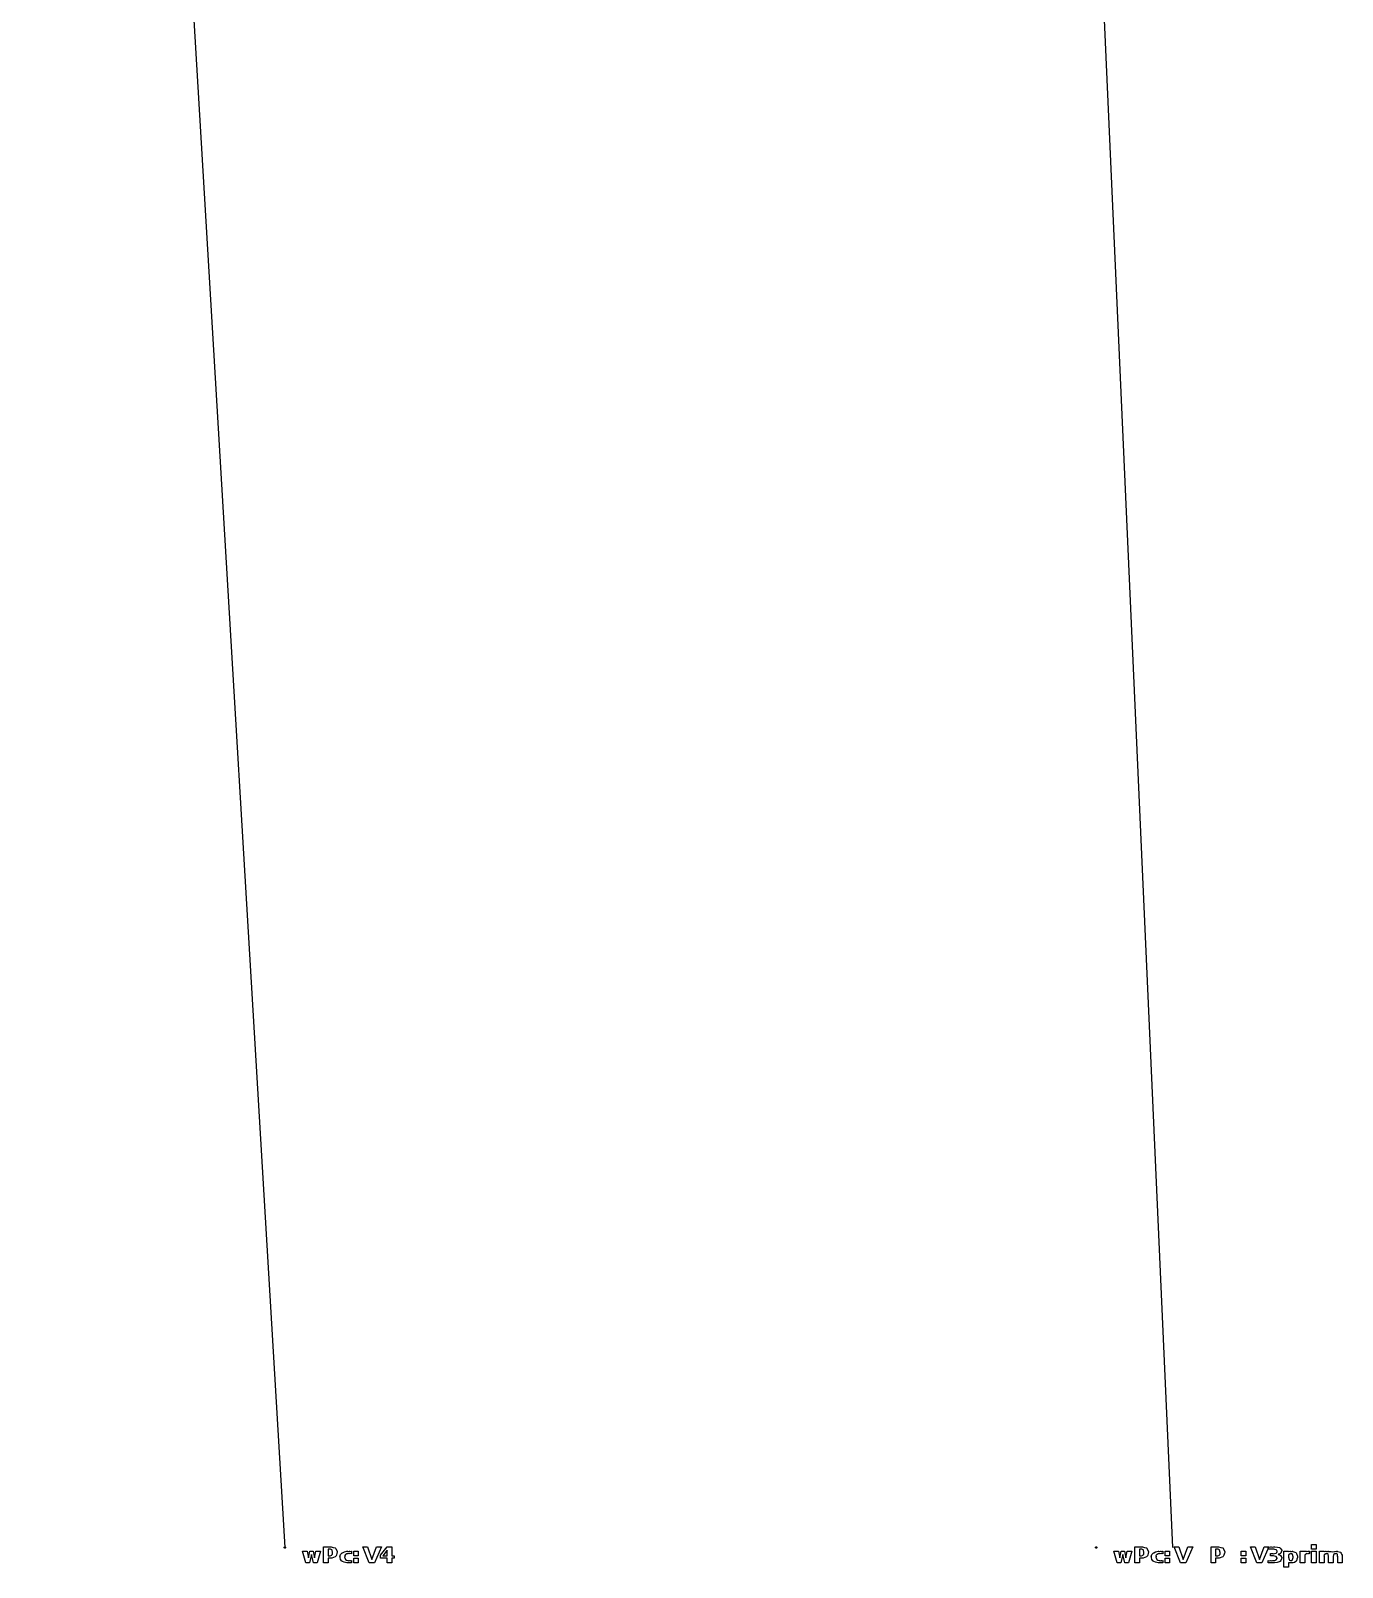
# Model space of a CAD drawing. Extents: x 0 to 25.1, y 0 to 22.3.
# Drawn here: x 18.27 to 25.06, y 0.01 to 7.96 of the extents above; entities that cross this region are included whole.
import ezdxf

# ---------------------------------------------------------------- set-up
doc = ezdxf.new("R2010")
doc.units = 0
doc.layers.get('0').update_dxf_attribs({"linetype": 'CONTINUOUS'})

msp = doc.modelspace()

# ---------------------------------------------------------------- linework, layer by layer
at = {"color": 0}
for p, q in [((18.2718, 22.1946), (19.5865, 0.1079)), ((23.1932, 22.1946), (24.1782, 0.1079)), ((19.0593, 8.9662), (19.5865, 0.1079))]:
    msp.add_line(p, q, dxfattribs=at)
at = {"color": 93}
for p, q in [((19.5826, 0.1089), (19.5856, 0.1119)), ((19.5826, 0.1079), (19.5826, 0.1089)), ((19.5826, 0.1069), (19.5826, 0.1079)), ((19.5856, 0.104), (19.5826, 0.1069)), ((19.5856, 0.1119), (19.5865, 0.1119)), ((19.5865, 0.104), (19.5856, 0.104)), ((19.5865, 0.1119), (19.5875, 0.1119)), ((19.5875, 0.104), (19.5865, 0.104)), ((19.5875, 0.1119), (19.5906, 0.1089)), ((19.5906, 0.1069), (19.5875, 0.104)), ((19.5906, 0.1089), (19.5906, 0.1079)), ((19.5906, 0.1079), (19.5906, 0.1069)), ((23.7797, 0.1089), (23.7828, 0.1119)), ((23.7797, 0.1079), (23.7797, 0.1089)), ((23.7797, 0.1069), (23.7797, 0.1079)), ((23.7828, 0.104), (23.7797, 0.1069)), ((23.7828, 0.1119), (23.7838, 0.1119)), ((23.7838, 0.104), (23.7828, 0.104)), ((23.7838, 0.1119), (23.7847, 0.1119)), ((23.7847, 0.104), (23.7838, 0.104)), ((23.7847, 0.1119), (23.7876, 0.1089)), ((23.7876, 0.1069), (23.7847, 0.104)), ((23.7876, 0.1089), (23.7876, 0.1079)), ((23.7876, 0.1079), (23.7876, 0.1069))]:
    msp.add_line(p, q, dxfattribs=at)
at = {"color": 9}
for p, q in [((19.6771, 0.0882), (19.7018, 0.0882)), ((19.695, 0.0292), (19.6771, 0.0882)), ((19.7018, 0.0882), (19.7089, 0.055)), ((19.7089, 0.055), (19.7153, 0.0882)), ((19.7153, 0.0882), (19.7332, 0.0882)), ((19.7332, 0.0882), (19.7397, 0.0552)), ((19.7397, 0.0552), (19.7467, 0.0882)), ((19.7467, 0.0882), (19.7714, 0.0882)), ((19.7714, 0.0882), (19.7536, 0.0292)), ((19.7861, 0.1117), (19.8232, 0.1117)), ((19.7861, 0.0292), (19.7861, 0.1117)), ((19.8097, 0.0999), (19.8097, 0.0646)), ((19.8211, 0.0999), (19.8097, 0.0999)), ((19.8232, 0.0999), (19.8211, 0.0999)), ((19.8232, 0.1117), (19.8254, 0.1106)), ((19.8296, 0.0953), (19.8232, 0.0999)), ((19.8254, 0.1106), (19.8367, 0.1081)), ((19.8301, 0.0954), (19.8296, 0.0953)), ((19.8307, 0.0946), (19.8301, 0.0954)), ((19.8331, 0.0828), (19.8307, 0.0946)), ((19.8326, 0.0732), (19.8335, 0.0801)), ((19.8335, 0.0824), (19.8331, 0.0828)), ((19.8335, 0.0801), (19.8335, 0.0824)), ((19.8367, 0.1081), (19.8467, 0.1054)), ((19.8467, 0.1054), (19.8482, 0.1041)), ((19.8482, 0.1041), (19.8493, 0.1024)), ((19.8493, 0.1024), (19.8569, 0.0874)), ((19.8569, 0.0824), (19.8558, 0.079)), ((19.8569, 0.0874), (19.8569, 0.0824)), ((19.8811, 0.0791), (19.8829, 0.0804)), ((19.8829, 0.0804), (19.8839, 0.0809)), ((19.8839, 0.0809), (19.8942, 0.0851)), ((19.8942, 0.0851), (19.9069, 0.0882)), ((19.9069, 0.0882), (19.9112, 0.0882)), ((19.9112, 0.0882), (19.9114, 0.0879)), ((19.9114, 0.0879), (19.9189, 0.0882)), ((19.9189, 0.0882), (19.9215, 0.0882)), ((19.9215, 0.0882), (19.9219, 0.0879)), ((19.9219, 0.0879), (19.9293, 0.0882)), ((19.9293, 0.0882), (19.9317, 0.0882)), ((19.9317, 0.0882), (19.9317, 0.0763)), ((19.9426, 0.0882), (19.9662, 0.0882)), ((19.9426, 0.0646), (19.9426, 0.0882)), ((19.9662, 0.0882), (19.9662, 0.0646)), ((19.9899, 0.1117), (20.0139, 0.1117)), ((20.0233, 0.0292), (19.9899, 0.1117)), ((20.0139, 0.1117), (20.0372, 0.0463)), ((20.0372, 0.0463), (20.0604, 0.1117)), ((20.0858, 0.1117), (20.0496, 0.0292)), ((20.0604, 0.1117), (20.0858, 0.1117)), ((20.0812, 0.0687), (20.1157, 0.1117)), ((20.1165, 0.0941), (20.0933, 0.0646)), ((20.1157, 0.1117), (20.1403, 0.1117)), ((20.1165, 0.0646), (20.1165, 0.0941)), ((20.1403, 0.1117), (20.1403, 0.0646)), ((23.8742, 0.0882), (23.8989, 0.0882)), ((23.8922, 0.0292), (23.8742, 0.0882)), ((23.8989, 0.0882), (23.9061, 0.055)), ((23.9061, 0.055), (23.9124, 0.0882)), ((23.9124, 0.0882), (23.9304, 0.0882)), ((23.9304, 0.0882), (23.9369, 0.0552)), ((23.9369, 0.0552), (23.9439, 0.0882)), ((23.9439, 0.0882), (23.9686, 0.0882)), ((23.9686, 0.0882), (23.9508, 0.0292)), ((23.9833, 0.1117), (24.0204, 0.1117)), ((23.9833, 0.0292), (23.9833, 0.1117)), ((24.0069, 0.0999), (24.0069, 0.0646)), ((24.0182, 0.0999), (24.0069, 0.0999)), ((24.0203, 0.0999), (24.0182, 0.0999)), ((24.0268, 0.0953), (24.0203, 0.0999)), ((24.0204, 0.1117), (24.0225, 0.1106)), ((24.0225, 0.1106), (24.0339, 0.1081)), ((24.0274, 0.0954), (24.0268, 0.0953)), ((24.0279, 0.0946), (24.0274, 0.0954)), ((24.0303, 0.0828), (24.0279, 0.0946)), ((24.0297, 0.0732), (24.0306, 0.0801)), ((24.0306, 0.0824), (24.0303, 0.0828)), ((24.0306, 0.0801), (24.0306, 0.0824)), ((24.0339, 0.1081), (24.0439, 0.1054)), ((24.0439, 0.1054), (24.0454, 0.1041)), ((24.0454, 0.1041), (24.0464, 0.1024)), ((24.0464, 0.1024), (24.054, 0.0874)), ((24.054, 0.0824), (24.0529, 0.079)), ((24.054, 0.0874), (24.054, 0.0824)), ((24.0783, 0.0791), (24.08, 0.0804)), ((24.08, 0.0804), (24.0811, 0.0809)), ((24.0811, 0.0809), (24.0912, 0.0851)), ((24.0912, 0.0851), (24.1042, 0.0882)), ((24.1042, 0.0882), (24.1085, 0.0882)), ((24.1085, 0.0882), (24.1086, 0.0879)), ((24.1086, 0.0879), (24.1161, 0.0882)), ((24.1161, 0.0882), (24.1186, 0.0882)), ((24.1186, 0.0882), (24.119, 0.0879)), ((24.119, 0.0879), (24.1264, 0.0882)), ((24.1264, 0.0882), (24.1289, 0.0882)), ((24.1289, 0.0882), (24.1289, 0.0763)), ((24.1399, 0.0882), (24.1635, 0.0882)), ((24.1399, 0.0646), (24.1399, 0.0882)), ((24.1635, 0.0882), (24.1635, 0.0646)), ((24.1869, 0.1117), (24.2111, 0.1117)), ((24.2204, 0.0292), (24.1869, 0.1117)), ((24.2111, 0.1117), (24.2343, 0.0463)), ((24.2343, 0.0463), (24.2575, 0.1117)), ((24.2829, 0.1117), (24.2467, 0.0292)), ((24.2575, 0.1117), (24.2829, 0.1117)), ((24.3778, 0.1117), (24.415, 0.1117)), ((24.3778, 0.0292), (24.3778, 0.1117)), ((24.4015, 0.0999), (24.4015, 0.0646)), ((24.4128, 0.0999), (24.4015, 0.0999)), ((24.4149, 0.0999), (24.4128, 0.0999)), ((24.4212, 0.0953), (24.4149, 0.0999)), ((24.415, 0.1117), (24.4171, 0.1106)), ((24.4171, 0.1106), (24.4283, 0.1081)), ((24.4219, 0.0954), (24.4212, 0.0953)), ((24.4224, 0.0946), (24.4219, 0.0954)), ((24.4249, 0.0828), (24.4224, 0.0946)), ((24.4243, 0.0732), (24.4251, 0.0801)), ((24.4251, 0.0824), (24.4249, 0.0828)), ((24.4251, 0.0801), (24.4251, 0.0824)), ((24.4283, 0.1081), (24.4385, 0.1054)), ((24.4385, 0.1054), (24.4399, 0.1041)), ((24.4399, 0.1041), (24.441, 0.1024)), ((24.441, 0.1024), (24.4486, 0.0874)), ((24.4486, 0.0824), (24.4475, 0.079)), ((24.4486, 0.0874), (24.4486, 0.0824)), ((24.5344, 0.0882), (24.5581, 0.0882)), ((24.5344, 0.0646), (24.5344, 0.0882)), ((24.5581, 0.0882), (24.5581, 0.0646)), ((24.5817, 0.1117), (24.6057, 0.1117)), ((24.615, 0.0292), (24.5817, 0.1117)), ((24.6057, 0.1117), (24.6289, 0.0463)), ((24.6289, 0.0463), (24.6521, 0.1117)), ((24.6775, 0.1117), (24.6413, 0.0292)), ((24.6521, 0.1117), (24.6775, 0.1117)), ((24.6729, 0.0999), (24.6729, 0.1117)), ((24.6729, 0.1117), (24.6732, 0.1108)), ((24.6758, 0.0999), (24.6729, 0.0999)), ((24.6732, 0.1108), (24.6793, 0.11)), ((24.6847, 0.0998), (24.6758, 0.0999)), ((24.6793, 0.11), (24.6863, 0.1117)), ((24.6868, 0.0999), (24.6847, 0.0998)), ((24.6863, 0.1117), (24.6886, 0.1117)), ((24.6897, 0.0999), (24.6868, 0.0999)), ((24.6886, 0.1117), (24.6886, 0.1111)), ((24.6886, 0.1111), (24.6946, 0.11)), ((24.6988, 0.0998), (24.6897, 0.0999)), ((24.6946, 0.11), (24.7014, 0.1117)), ((24.701, 0.0999), (24.6988, 0.0998)), ((24.7026, 0.0999), (24.701, 0.0999)), ((24.7014, 0.1117), (24.7038, 0.1117)), ((24.7075, 0.0977), (24.7026, 0.0999)), ((24.7038, 0.1117), (24.7071, 0.1106)), ((24.7071, 0.1106), (24.7213, 0.1087)), ((24.7133, 0.0965), (24.7075, 0.0977)), ((24.715, 0.0969), (24.7133, 0.0965)), ((24.7146, 0.0793), (24.7174, 0.0821)), ((24.716, 0.0964), (24.715, 0.0969)), ((24.72, 0.089), (24.716, 0.0964)), ((24.7174, 0.0821), (24.7203, 0.0869)), ((24.7203, 0.0884), (24.72, 0.089)), ((24.7203, 0.0869), (24.7203, 0.0884)), ((24.7213, 0.1087), (24.7321, 0.1073)), ((24.7321, 0.1073), (24.7337, 0.1064)), ((24.7337, 0.1064), (24.7351, 0.1049)), ((24.7351, 0.1049), (24.7438, 0.0942)), ((24.7408, 0.0832), (24.7397, 0.0793)), ((24.7426, 0.089), (24.7408, 0.0832)), ((24.7438, 0.0906), (24.7426, 0.089)), ((24.7438, 0.0942), (24.7438, 0.0906)), ((24.7551, 0.0055), (24.7551, 0.0882)), ((24.7551, 0.0882), (24.7787, 0.0882)), ((24.7787, 0.0882), (24.7787, 0.0879)), ((24.7787, 0.0879), (24.7856, 0.0882)), ((24.7856, 0.0882), (24.7879, 0.0882)), ((24.7879, 0.0882), (24.7885, 0.0879)), ((24.7885, 0.0879), (24.7968, 0.0882)), ((24.7968, 0.0882), (24.7996, 0.0882)), ((24.7996, 0.0882), (24.8014, 0.0879)), ((24.8014, 0.0879), (24.8172, 0.0812)), ((24.8172, 0.0812), (24.8185, 0.0798)), ((24.8185, 0.0798), (24.8192, 0.0776)), ((24.8396, 0.0292), (24.8396, 0.0882)), ((24.8396, 0.0882), (24.8633, 0.0882)), ((24.8633, 0.0882), (24.8633, 0.0882)), ((24.8633, 0.0882), (24.8692, 0.0882)), ((24.8692, 0.0882), (24.8711, 0.0882)), ((24.8711, 0.0882), (24.8717, 0.0879)), ((24.8717, 0.0879), (24.8793, 0.0882)), ((24.8793, 0.0882), (24.8819, 0.0882)), ((24.8817, 0.0882), (24.8812, 0.0878)), ((24.8812, 0.0878), (24.8831, 0.0882)), ((24.8819, 0.0882), (24.8817, 0.0882)), ((24.8831, 0.0882), (24.8838, 0.0882)), ((24.8838, 0.0882), (24.8839, 0.0879)), ((24.8839, 0.0879), (24.8861, 0.0882)), ((24.8861, 0.0882), (24.8869, 0.0882)), ((24.8869, 0.0882), (24.8869, 0.0763)), ((24.8978, 0.1236), (24.9215, 0.1236)), ((24.8978, 0.0999), (24.8978, 0.1236)), ((24.9215, 0.0999), (24.8978, 0.0999)), ((24.8978, 0.0882), (24.9215, 0.0882)), ((24.8978, 0.0292), (24.8978, 0.0882)), ((24.9215, 0.1236), (24.9215, 0.0999)), ((24.9215, 0.0882), (24.9215, 0.0292)), ((24.9386, 0.0292), (24.9386, 0.0882)), ((24.9386, 0.0882), (24.9624, 0.0882)), ((24.9624, 0.0882), (24.9624, 0.0879)), ((24.9624, 0.0879), (24.9696, 0.0882)), ((24.9696, 0.0882), (24.9721, 0.0882)), ((24.9721, 0.0882), (24.9728, 0.0879)), ((24.9728, 0.0879), (24.9817, 0.0882)), ((24.9817, 0.0882), (24.9846, 0.0882)), ((24.9846, 0.0882), (24.9857, 0.0879)), ((24.9857, 0.0879), (24.9969, 0.0875)), ((24.9969, 0.0875), (24.9979, 0.0873)), ((24.9979, 0.0873), (24.9988, 0.087)), ((24.9988, 0.087), (25.0062, 0.0851)), ((25.0062, 0.0851), (25.0068, 0.0847)), ((25.0068, 0.0847), (25.0161, 0.0872)), ((25.0068, 0.0847), (25.0068, 0.0847)), ((25.0161, 0.0872), (25.0172, 0.0873)), ((25.0172, 0.0873), (25.0176, 0.0873)), ((25.0176, 0.0873), (25.0275, 0.0882)), ((25.0275, 0.0882), (25.0308, 0.0882)), ((25.0308, 0.0882), (25.0324, 0.0879)), ((25.0324, 0.0879), (25.0489, 0.0833)), ((25.0489, 0.0833), (25.05, 0.0824)), ((25.05, 0.0824), (25.0501, 0.0805)), ((25.0501, 0.0805), (25.0535, 0.074)), ((19.7142, 0.0292), (19.695, 0.0292)), ((19.7243, 0.0724), (19.7142, 0.0292)), ((19.7347, 0.0292), (19.7243, 0.0724)), ((19.7536, 0.0292), (19.7347, 0.0292)), ((19.8097, 0.0292), (19.7861, 0.0292)), ((19.8097, 0.0646), (19.8211, 0.0646)), ((19.8232, 0.0528), (19.8097, 0.0528)), ((19.8097, 0.0528), (19.8097, 0.0292)), ((19.8211, 0.0646), (19.8214, 0.0641)), ((19.8214, 0.0641), (19.8296, 0.0684)), ((19.829, 0.0528), (19.8232, 0.0528)), ((19.8464, 0.0589), (19.829, 0.0528)), ((19.8296, 0.0684), (19.8301, 0.0691)), ((19.8301, 0.0691), (19.8303, 0.0691)), ((19.8303, 0.0691), (19.8326, 0.0732)), ((19.8482, 0.0604), (19.8464, 0.0589)), ((19.8496, 0.0617), (19.8482, 0.0604)), ((19.8531, 0.0683), (19.8496, 0.0617)), ((19.8558, 0.079), (19.8531, 0.0683)), ((19.8717, 0.0609), (19.8738, 0.0709)), ((19.8726, 0.0587), (19.8717, 0.0609)), ((19.8726, 0.0554), (19.8726, 0.0587)), ((19.8742, 0.0454), (19.8726, 0.0554)), ((19.8738, 0.0709), (19.8811, 0.0791)), ((19.8804, 0.0377), (19.8742, 0.0454)), ((19.8829, 0.037), (19.8804, 0.0377)), ((19.8846, 0.0357), (19.8829, 0.037)), ((19.894, 0.0311), (19.8846, 0.0357)), ((19.9069, 0.0292), (19.894, 0.0311)), ((19.8964, 0.0587), (19.8957, 0.0572)), ((19.8957, 0.0572), (19.9003, 0.0465)), ((19.8994, 0.0708), (19.896, 0.066)), ((19.896, 0.066), (19.8964, 0.0605)), ((19.8964, 0.0605), (19.8964, 0.0587)), ((19.9011, 0.0715), (19.8994, 0.0708)), ((19.9003, 0.0465), (19.9011, 0.0457)), ((19.9011, 0.0457), (19.901, 0.045)), ((19.901, 0.045), (19.9053, 0.0418)), ((19.9018, 0.0723), (19.9011, 0.0715)), ((19.9053, 0.0744), (19.9018, 0.0723)), ((19.9122, 0.0758), (19.9053, 0.0744)), ((19.9053, 0.0418), (19.9122, 0.0409)), ((19.9112, 0.0292), (19.9069, 0.0292)), ((19.9132, 0.0292), (19.9112, 0.0292)), ((19.9146, 0.0763), (19.9122, 0.0758)), ((19.9122, 0.0409), (19.9146, 0.0409)), ((19.9189, 0.0292), (19.9132, 0.0292)), ((19.9146, 0.0409), (19.9144, 0.0407)), ((19.9144, 0.0407), (19.9176, 0.0394)), ((19.9164, 0.0763), (19.9146, 0.0763)), ((19.9218, 0.0758), (19.9164, 0.0763)), ((19.9176, 0.0394), (19.9221, 0.0409)), ((19.9215, 0.0292), (19.9189, 0.0292)), ((19.9233, 0.0292), (19.9215, 0.0292)), ((19.9231, 0.0763), (19.9218, 0.0758)), ((19.9221, 0.0409), (19.9236, 0.0409)), ((19.925, 0.0763), (19.9231, 0.0763)), ((19.9292, 0.0292), (19.9233, 0.0292)), ((19.9236, 0.0409), (19.9238, 0.0405)), ((19.9238, 0.0405), (19.9269, 0.0394)), ((19.9308, 0.0758), (19.925, 0.0763)), ((19.9269, 0.0394), (19.9306, 0.0409)), ((19.9317, 0.0292), (19.9292, 0.0292)), ((19.9306, 0.0409), (19.9317, 0.0409)), ((19.9317, 0.0763), (19.9308, 0.0758)), ((19.9317, 0.0409), (19.9317, 0.0292)), ((19.9662, 0.0646), (19.9426, 0.0646)), ((19.9426, 0.0528), (19.9662, 0.0528)), ((19.9426, 0.0292), (19.9426, 0.0528)), ((19.9662, 0.0292), (19.9426, 0.0292)), ((19.9662, 0.0528), (19.9662, 0.0292)), ((20.0496, 0.0292), (20.0233, 0.0292)), ((20.0812, 0.0528), (20.0812, 0.0687)), ((20.1165, 0.0528), (20.0812, 0.0528)), ((20.0933, 0.0646), (20.1165, 0.0646)), ((20.1165, 0.0292), (20.1165, 0.0528)), ((20.1403, 0.0292), (20.1165, 0.0292)), ((20.1403, 0.0646), (20.1519, 0.0646)), ((20.1519, 0.0528), (20.1403, 0.0528)), ((20.1403, 0.0528), (20.1403, 0.0292)), ((20.1519, 0.0646), (20.1519, 0.0528)), ((23.9112, 0.0292), (23.8922, 0.0292)), ((23.9215, 0.0724), (23.9112, 0.0292)), ((23.9319, 0.0292), (23.9215, 0.0724)), ((23.9508, 0.0292), (23.9319, 0.0292)), ((24.0069, 0.0292), (23.9833, 0.0292)), ((24.0069, 0.0646), (24.0182, 0.0646)), ((24.0204, 0.0528), (24.0069, 0.0528)), ((24.0069, 0.0528), (24.0069, 0.0292)), ((24.0182, 0.0646), (24.0186, 0.0641)), ((24.0186, 0.0641), (24.0268, 0.0684)), ((24.0261, 0.0528), (24.0204, 0.0528)), ((24.0435, 0.0589), (24.0261, 0.0528)), ((24.0268, 0.0684), (24.0274, 0.0691)), ((24.0274, 0.0691), (24.0297, 0.0732)), ((24.0274, 0.0691), (24.0274, 0.0691)), ((24.0454, 0.0604), (24.0435, 0.0589)), ((24.0468, 0.0617), (24.0454, 0.0604)), ((24.0501, 0.0683), (24.0468, 0.0617)), ((24.0529, 0.079), (24.0501, 0.0683)), ((24.0689, 0.0609), (24.0708, 0.0709)), ((24.0699, 0.0587), (24.0689, 0.0609)), ((24.0699, 0.0554), (24.0699, 0.0587)), ((24.0714, 0.0454), (24.0699, 0.0554)), ((24.0708, 0.0709), (24.0783, 0.0791)), ((24.0776, 0.0377), (24.0714, 0.0454)), ((24.08, 0.037), (24.0776, 0.0377)), ((24.0818, 0.0357), (24.08, 0.037)), ((24.0912, 0.0311), (24.0818, 0.0357)), ((24.1042, 0.0292), (24.0912, 0.0311)), ((24.0935, 0.0587), (24.0928, 0.0572)), ((24.0928, 0.0572), (24.0975, 0.0465)), ((24.0967, 0.0708), (24.0931, 0.066)), ((24.0931, 0.066), (24.0935, 0.0605)), ((24.0935, 0.0605), (24.0935, 0.0587)), ((24.0982, 0.0715), (24.0967, 0.0708)), ((24.0975, 0.0465), (24.0982, 0.0457)), ((24.0982, 0.0457), (24.0981, 0.045)), ((24.0981, 0.045), (24.1025, 0.0418)), ((24.099, 0.0723), (24.0982, 0.0715)), ((24.1025, 0.0744), (24.099, 0.0723)), ((24.1094, 0.0758), (24.1025, 0.0744)), ((24.1025, 0.0418), (24.1094, 0.0409)), ((24.1085, 0.0292), (24.1042, 0.0292)), ((24.1104, 0.0292), (24.1085, 0.0292)), ((24.1117, 0.0763), (24.1094, 0.0758)), ((24.1094, 0.0409), (24.1117, 0.0409)), ((24.1161, 0.0292), (24.1104, 0.0292)), ((24.1135, 0.0763), (24.1117, 0.0763)), ((24.1117, 0.0409), (24.1117, 0.0407)), ((24.1117, 0.0407), (24.1149, 0.0394)), ((24.1189, 0.0758), (24.1135, 0.0763)), ((24.1149, 0.0394), (24.1193, 0.0409)), ((24.1186, 0.0292), (24.1161, 0.0292)), ((24.1206, 0.0292), (24.1186, 0.0292)), ((24.1201, 0.0763), (24.1189, 0.0758)), ((24.1193, 0.0409), (24.1208, 0.0409)), ((24.1221, 0.0763), (24.1201, 0.0763)), ((24.1262, 0.0292), (24.1206, 0.0292)), ((24.1208, 0.0409), (24.1208, 0.0405)), ((24.1208, 0.0405), (24.124, 0.0394)), ((24.1279, 0.0758), (24.1221, 0.0763)), ((24.124, 0.0394), (24.1276, 0.0409)), ((24.1289, 0.0292), (24.1262, 0.0292)), ((24.1276, 0.0409), (24.1289, 0.0409)), ((24.1289, 0.0763), (24.1279, 0.0758)), ((24.1289, 0.0409), (24.1289, 0.0292)), ((24.1635, 0.0646), (24.1399, 0.0646)), ((24.1399, 0.0528), (24.1635, 0.0528)), ((24.1399, 0.0292), (24.1399, 0.0528)), ((24.1635, 0.0292), (24.1399, 0.0292)), ((24.1635, 0.0528), (24.1635, 0.0292)), ((24.2467, 0.0292), (24.2204, 0.0292)), ((24.4015, 0.0292), (24.3778, 0.0292)), ((24.4015, 0.0646), (24.4128, 0.0646)), ((24.415, 0.0528), (24.4015, 0.0528)), ((24.4015, 0.0528), (24.4015, 0.0292)), ((24.4128, 0.0646), (24.4132, 0.0641)), ((24.4132, 0.0641), (24.4214, 0.0684)), ((24.4207, 0.0528), (24.415, 0.0528)), ((24.4381, 0.0589), (24.4207, 0.0528)), ((24.4214, 0.0684), (24.4219, 0.0691)), ((24.4219, 0.0691), (24.4243, 0.0732)), ((24.4219, 0.0691), (24.4219, 0.0691)), ((24.4399, 0.0604), (24.4381, 0.0589)), ((24.4413, 0.0617), (24.4399, 0.0604)), ((24.4447, 0.0683), (24.4413, 0.0617)), ((24.4475, 0.079), (24.4447, 0.0683)), ((24.5581, 0.0646), (24.5344, 0.0646)), ((24.5344, 0.0528), (24.5581, 0.0528)), ((24.5344, 0.0292), (24.5344, 0.0528)), ((24.5581, 0.0292), (24.5344, 0.0292)), ((24.5581, 0.0528), (24.5581, 0.0292)), ((24.6413, 0.0292), (24.615, 0.0292)), ((24.6729, 0.0292), (24.6729, 0.0409)), ((24.6729, 0.0409), (24.6731, 0.0404)), ((24.6756, 0.0292), (24.6729, 0.0292)), ((24.6731, 0.0404), (24.6783, 0.0394)), ((24.6837, 0.0292), (24.6756, 0.0292)), ((24.6783, 0.0394), (24.6846, 0.0409)), ((24.6872, 0.0292), (24.6837, 0.0292)), ((24.6846, 0.0409), (24.6867, 0.0409)), ((24.6849, 0.0646), (24.6849, 0.0763)), ((24.6849, 0.0763), (24.6975, 0.0763)), ((24.6971, 0.0646), (24.6849, 0.0646)), ((24.6867, 0.0409), (24.6868, 0.0403)), ((24.6868, 0.0403), (24.6919, 0.0394)), ((24.69, 0.0292), (24.6872, 0.0292)), ((24.6983, 0.0292), (24.69, 0.0292)), ((24.6919, 0.0394), (24.6981, 0.0409)), ((24.7008, 0.0646), (24.6971, 0.0646)), ((24.6975, 0.0763), (24.6986, 0.0758)), ((24.6981, 0.0409), (24.7001, 0.0409)), ((24.7021, 0.0292), (24.6983, 0.0292)), ((24.6986, 0.0758), (24.7064, 0.0763)), ((24.7001, 0.0409), (24.7007, 0.04)), ((24.7007, 0.04), (24.7074, 0.0402)), ((24.7122, 0.0617), (24.7008, 0.0646)), ((24.7064, 0.0292), (24.7021, 0.0292)), ((24.7064, 0.0763), (24.7136, 0.0788)), ((24.7197, 0.0299), (24.7064, 0.0292)), ((24.7074, 0.0402), (24.7142, 0.0435)), ((24.7142, 0.0615), (24.7122, 0.0617)), ((24.7136, 0.0788), (24.7146, 0.0793)), ((24.7151, 0.061), (24.7142, 0.0615)), ((24.7142, 0.0435), (24.715, 0.0439)), ((24.7146, 0.0793), (24.7146, 0.0793)), ((24.7149, 0.0444), (24.7203, 0.0507)), ((24.715, 0.0439), (24.7149, 0.0444)), ((24.72, 0.053), (24.7151, 0.061)), ((24.7311, 0.0336), (24.7197, 0.0299)), ((24.7203, 0.0528), (24.72, 0.053)), ((24.7203, 0.0507), (24.7203, 0.0528)), ((24.7268, 0.0725), (24.7253, 0.0722)), ((24.7253, 0.0722), (24.7261, 0.0717)), ((24.7261, 0.0717), (24.7382, 0.0659)), ((24.7321, 0.0737), (24.7268, 0.0725)), ((24.7331, 0.035), (24.7311, 0.0336)), ((24.7375, 0.0771), (24.7321, 0.0737)), ((24.7349, 0.0361), (24.7331, 0.035)), ((24.7393, 0.0413), (24.7349, 0.0361)), ((24.7389, 0.0785), (24.7375, 0.0771)), ((24.7382, 0.0659), (24.7389, 0.065)), ((24.7397, 0.0793), (24.7389, 0.0785)), ((24.7389, 0.065), (24.739, 0.0635)), ((24.739, 0.0635), (24.7438, 0.0554)), ((24.7426, 0.0499), (24.7393, 0.0413)), ((24.7438, 0.0526), (24.7426, 0.0499)), ((24.7438, 0.0554), (24.7438, 0.0526)), ((24.7787, 0.0055), (24.7551, 0.0055)), ((24.7787, 0.0587), (24.7781, 0.0571)), ((24.7781, 0.0571), (24.7813, 0.0462)), ((24.7806, 0.071), (24.7782, 0.0662)), ((24.7782, 0.0662), (24.7787, 0.0606)), ((24.7787, 0.0606), (24.7787, 0.0587)), ((24.7787, 0.0292), (24.7787, 0.0055)), ((24.7804, 0.0292), (24.7787, 0.0292)), ((24.7856, 0.0292), (24.7804, 0.0292)), ((24.7818, 0.0717), (24.7806, 0.071)), ((24.7813, 0.0462), (24.7818, 0.0455)), ((24.7818, 0.0455), (24.7815, 0.0449)), ((24.7815, 0.0449), (24.7842, 0.0418)), ((24.7822, 0.0725), (24.7818, 0.0717)), ((24.789, 0.0758), (24.7822, 0.0725)), ((24.7842, 0.0418), (24.7889, 0.0409)), ((24.7879, 0.0292), (24.7856, 0.0292)), ((24.79, 0.0292), (24.7879, 0.0292)), ((24.7889, 0.0409), (24.7904, 0.0409)), ((24.7904, 0.0763), (24.789, 0.0758)), ((24.7967, 0.0292), (24.79, 0.0292)), ((24.7925, 0.0763), (24.7904, 0.0763)), ((24.7904, 0.0409), (24.7907, 0.0404)), ((24.7907, 0.0404), (24.7949, 0.0406)), ((24.7989, 0.0724), (24.7925, 0.0763)), ((24.7949, 0.0406), (24.7989, 0.0447)), ((24.7996, 0.0292), (24.7967, 0.0292)), ((24.7993, 0.0717), (24.7989, 0.0724)), ((24.7989, 0.0447), (24.7993, 0.0455)), ((24.7999, 0.071), (24.7993, 0.0717)), ((24.7993, 0.0455), (24.7999, 0.0461)), ((24.8019, 0.0292), (24.7996, 0.0292)), ((24.8021, 0.06), (24.7999, 0.071)), ((24.7999, 0.0461), (24.8024, 0.0556)), ((24.8093, 0.0302), (24.8019, 0.0292)), ((24.8024, 0.0587), (24.8021, 0.06)), ((24.8024, 0.0556), (24.8024, 0.0587)), ((24.8167, 0.0354), (24.8093, 0.0302)), ((24.8185, 0.0374), (24.8167, 0.0354)), ((24.8197, 0.0388), (24.8185, 0.0374)), ((24.8192, 0.0776), (24.8258, 0.0635)), ((24.8224, 0.0467), (24.8197, 0.0388)), ((24.8247, 0.0564), (24.8224, 0.0467)), ((24.8258, 0.0587), (24.8247, 0.0564)), ((24.8258, 0.0635), (24.8258, 0.0587)), ((24.8633, 0.0292), (24.8396, 0.0292)), ((24.8656, 0.071), (24.8628, 0.0663)), ((24.8628, 0.0663), (24.8633, 0.0609)), ((24.8633, 0.0609), (24.8633, 0.0591)), ((24.8633, 0.0591), (24.8633, 0.0292)), ((24.8669, 0.0717), (24.8656, 0.071)), ((24.8675, 0.0725), (24.8669, 0.0717)), ((24.8704, 0.0745), (24.8675, 0.0725)), ((24.8757, 0.0758), (24.8704, 0.0745)), ((24.8774, 0.0763), (24.8757, 0.0758)), ((24.8775, 0.0763), (24.8774, 0.0763)), ((24.8782, 0.0756), (24.8775, 0.0763)), ((24.8812, 0.076), (24.8782, 0.0756)), ((24.8822, 0.0763), (24.8812, 0.076)), ((24.8832, 0.0763), (24.8822, 0.0763)), ((24.8863, 0.0758), (24.8832, 0.0763)), ((24.8869, 0.0763), (24.8863, 0.0758)), ((24.9215, 0.0292), (24.8978, 0.0292)), ((24.9624, 0.0292), (24.9386, 0.0292)), ((24.9646, 0.071), (24.9618, 0.0662)), ((24.9618, 0.0662), (24.9624, 0.0608)), ((24.9624, 0.0608), (24.9624, 0.0589)), ((24.9624, 0.0589), (24.9624, 0.0292)), ((24.966, 0.0717), (24.9646, 0.071)), ((24.9665, 0.0725), (24.966, 0.0717)), ((24.9694, 0.0745), (24.9665, 0.0725)), ((24.9747, 0.0758), (24.9694, 0.0745)), ((24.9764, 0.0763), (24.9747, 0.0758)), ((24.9781, 0.0763), (24.9764, 0.0763)), ((24.9833, 0.0737), (24.9781, 0.0763)), ((24.9837, 0.0735), (24.9833, 0.0737)), ((24.9842, 0.073), (24.9837, 0.0735)), ((24.9856, 0.0618), (24.9842, 0.073)), ((24.986, 0.0604), (24.9856, 0.0618)), ((24.986, 0.0292), (24.986, 0.0604)), ((25.0094, 0.0292), (24.986, 0.0292)), ((25.0122, 0.071), (25.0094, 0.0603)), ((25.0094, 0.0603), (25.0094, 0.0589)), ((25.0094, 0.0589), (25.0094, 0.0292)), ((25.0131, 0.0717), (25.0122, 0.071)), ((25.0136, 0.0725), (25.0131, 0.0717)), ((25.0158, 0.0745), (25.0136, 0.0725)), ((25.0215, 0.0759), (25.0158, 0.0745)), ((25.0235, 0.0763), (25.0215, 0.0759)), ((25.025, 0.0763), (25.0235, 0.0763)), ((25.03, 0.0737), (25.025, 0.0763)), ((25.0308, 0.0735), (25.03, 0.0737)), ((25.0313, 0.073), (25.0308, 0.0735)), ((25.0325, 0.0646), (25.0313, 0.073)), ((25.0319, 0.0623), (25.0332, 0.0639)), ((25.0328, 0.0619), (25.0319, 0.0623)), ((25.0332, 0.0641), (25.0325, 0.0646)), ((25.0331, 0.062), (25.0328, 0.0619)), ((25.0331, 0.0616), (25.0331, 0.062)), ((25.0331, 0.0604), (25.0331, 0.0616)), ((25.0331, 0.0292), (25.0331, 0.0604)), ((25.0331, 0.0604), (25.0331, 0.0604)), ((25.0567, 0.0292), (25.0331, 0.0292)), ((25.0332, 0.0639), (25.0332, 0.0641)), ((25.0535, 0.074), (25.0567, 0.0679)), ((25.0567, 0.0679), (25.0567, 0.0659)), ((25.0567, 0.0659), (25.0567, 0.0292))]:
    msp.add_line(p, q, dxfattribs=at)

doc.saveas('drawing.dxf')
